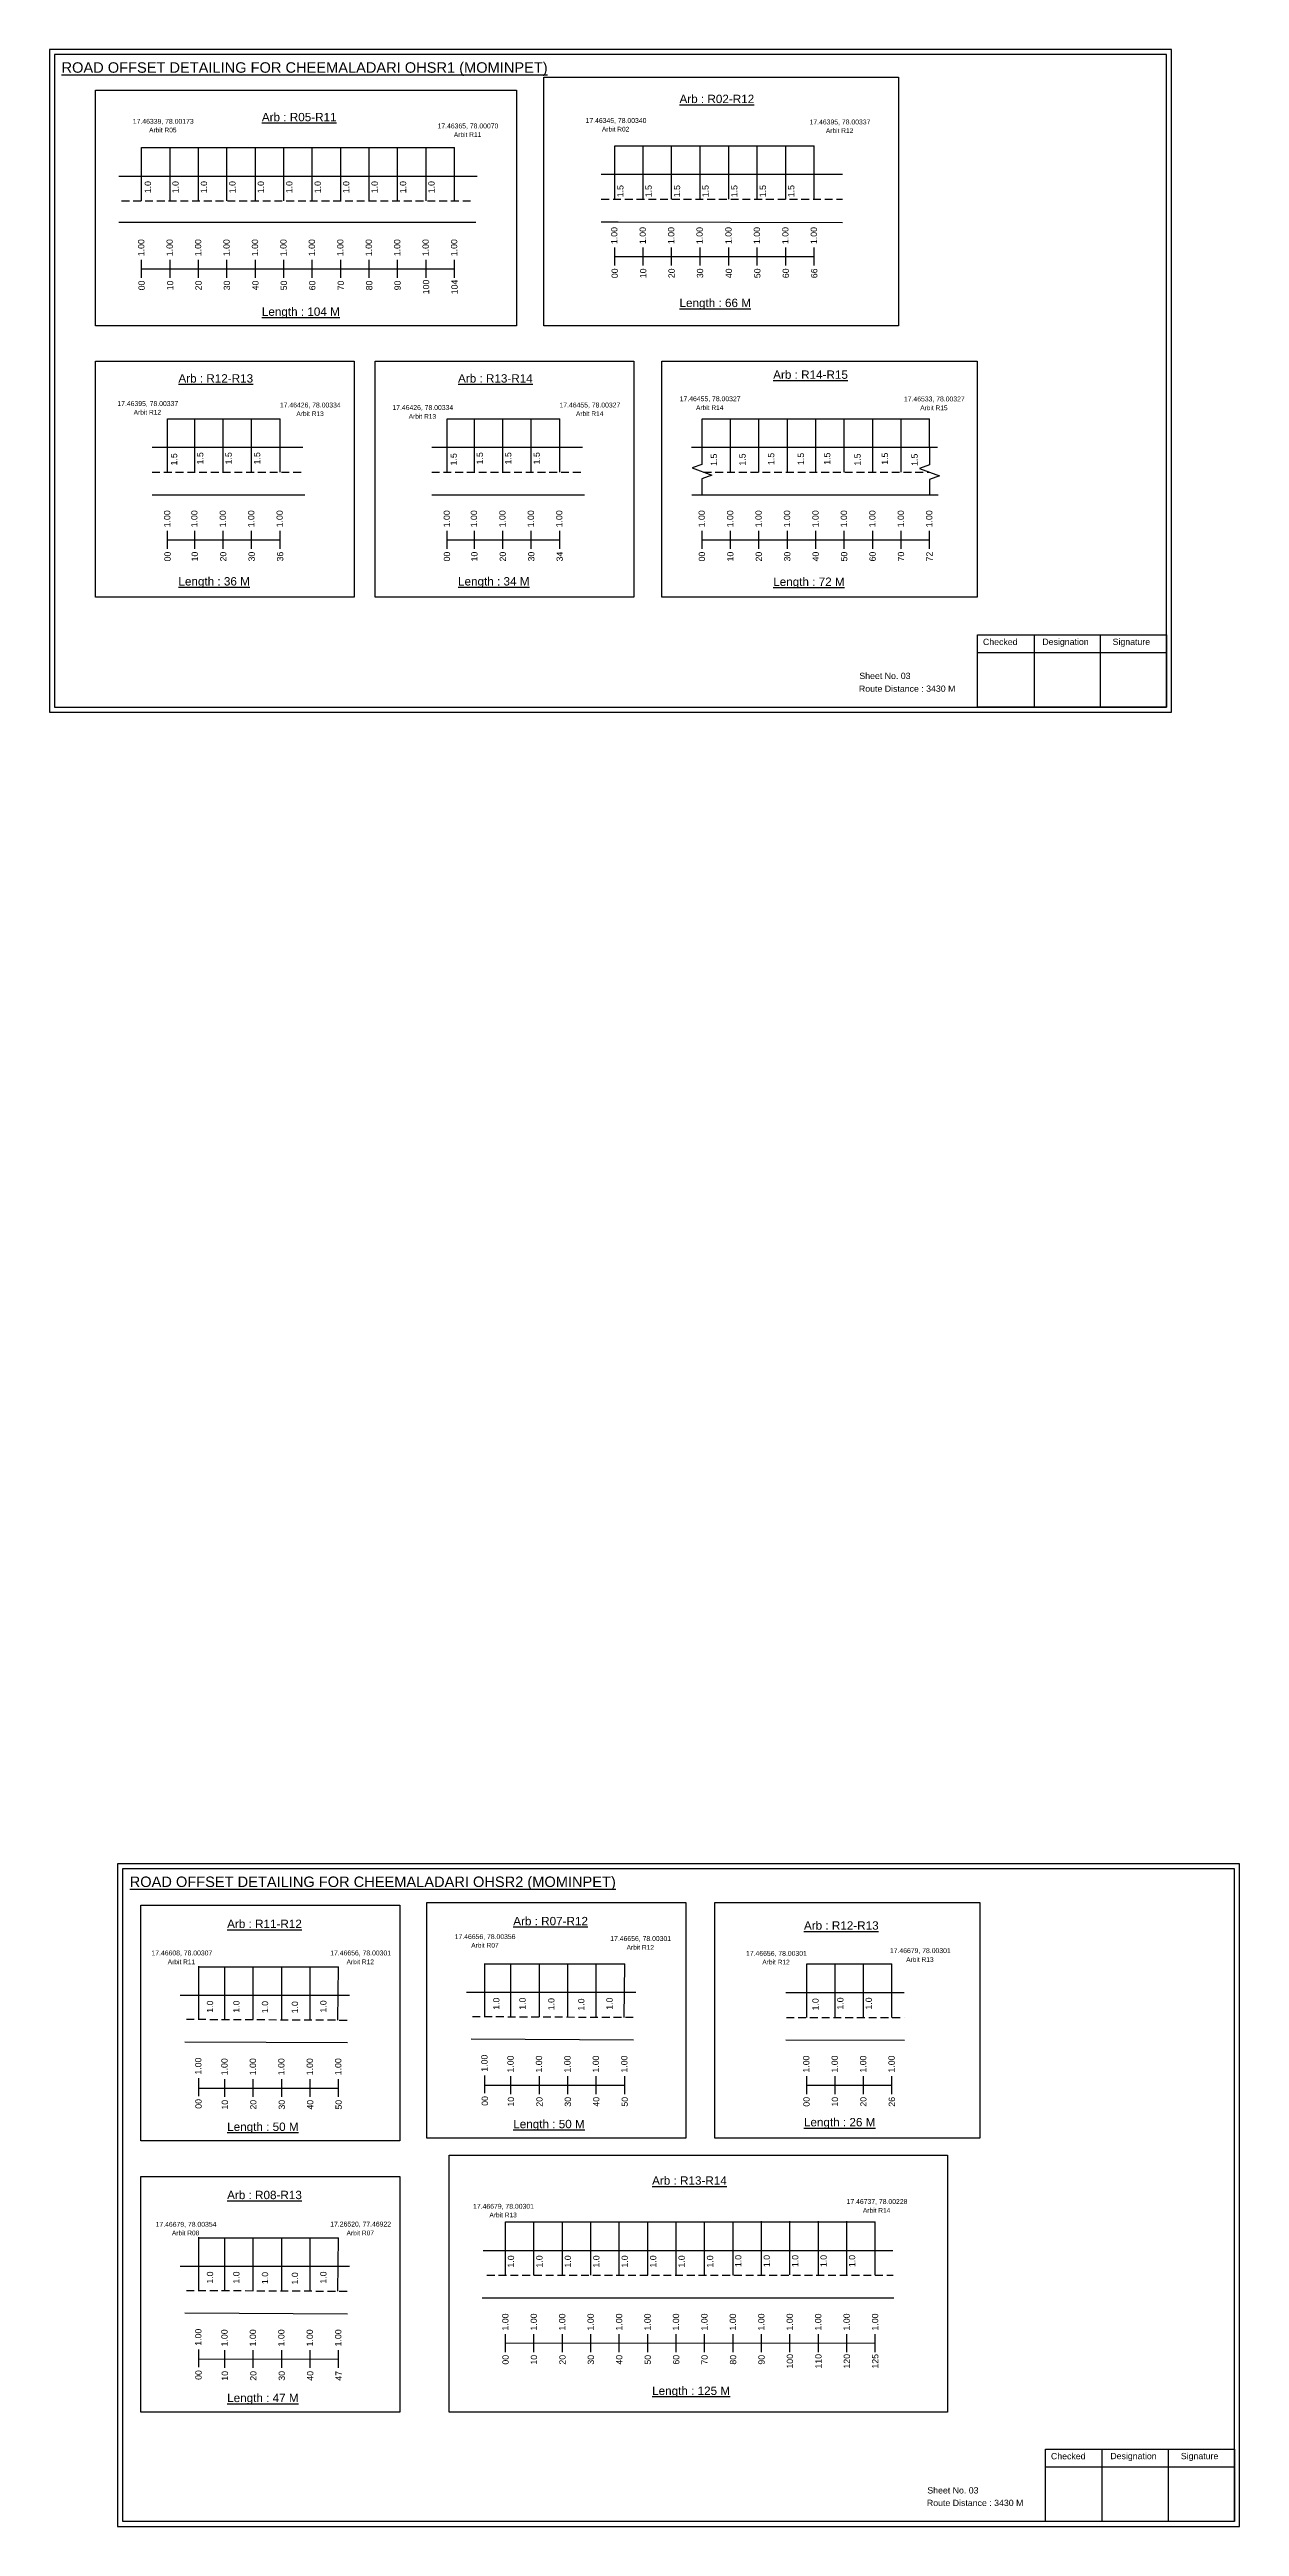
# Model space of a CAD drawing. Header units: inches. Extents: x 183 to 7161, y 301 to 1670.
# Drawn here: x 4583 to 5152, y 369 to 1553 of the extents above; entities that cross this region are included whole.
import ezdxf

# ---------------------------------------------------------------- set-up
doc = ezdxf.new("R2010")
doc.units = ezdxf.units.IN
doc.header["$MEASUREMENT"] = 0
doc.linetypes.add('DASHED2', pattern=[0.375, 0.25, -0.125])
for name, color, linetype in [('PDF_Geometry', 7, 'Continuous'), ('PDF_Text', 5, 'Continuous'), ('pipe', 5, 'Continuous')]:
    doc.layers.add(name, color=color, linetype=linetype)
doc.styles.add('PDF Arial', font='arial.ttf')
doc.styles.get("Standard").update_dxf_attribs({"font": 'arial.ttf'})

msp = doc.modelspace()

# ---------------------------------------------------------------- linework, layer by layer
at = {"color": 5}
for p, q in [((4627, 1505.8), (4776.6, 1505.8)), ((4853.2, 1506.6), (4948.6, 1506.6)), ((4639.4, 1376.1), (4693.2, 1376.1)), ((4773.1, 1376.1), (4826.9, 1376.1)), ((4895, 1376.1), (5003.8, 1376.1)), ((4654.3, 636.2), (4721.2, 636.2)), ((4791.1, 637.5), (4858, 637.5)), ((4945, 637.6), (4985.8, 637.6)), ((4801, 514.3), (4977.8, 514.3)), ((4654.3, 506.6), (4721.2, 506.6))]:
    msp.add_line(p, q, dxfattribs=at)
for p, q in [((4627, 1480.2), (4627, 1505.8)), ((4640.6, 1480.2), (4640.6, 1505.8)), ((4654.2, 1480.2), (4654.2, 1505.8)), ((4667.8, 1480.2), (4667.8, 1505.8)), ((4681.4, 1480.2), (4681.4, 1505.8)), ((4695, 1480.2), (4695, 1505.8)), ((4708.6, 1480.2), (4708.6, 1505.8)), ((4722.2, 1480.2), (4722.2, 1505.8)), ((4735.8, 1480.2), (4735.8, 1505.8)), ((4749.4, 1480.2), (4749.4, 1505.8)), ((4763, 1480.2), (4763, 1505.8)), ((4776.6, 1480.2), (4776.6, 1505.8)), ((4853.2, 1481), (4853.2, 1506.6)), ((4866.8, 1481), (4866.8, 1506.6)), ((4880.4, 1481), (4880.4, 1506.6)), ((4894, 1481), (4894, 1506.6)), ((4907.8, 1481), (4907.8, 1506.6)), ((4921.4, 1481), (4921.4, 1506.6)), ((4935, 1481), (4935, 1506.6)), ((4948.6, 1481), (4948.6, 1506.6)), ((4616.1, 1492.1), (4787.5, 1492.1)), ((4962.2, 1492.9), (4846.8, 1492.9)), ((4786.8, 1469.9), (4616.1, 1469.9)), ((4846.8, 1470.2), (4854.8, 1470.2)), ((4854.8, 1470.2), (4962.2, 1469.9)), ((4639.4, 1350.6), (4639.4, 1376.1)), ((4652.4, 1350.6), (4652.4, 1376.1)), ((4666, 1350.6), (4666, 1376.1)), ((4679.6, 1350.6), (4679.6, 1376.1)), ((4693.2, 1350.6), (4693.2, 1376.1)), ((4773.1, 1350.6), (4773.1, 1376.1)), ((4786.1, 1350.6), (4786.1, 1376.1)), ((4799.7, 1350.6), (4799.7, 1376.1)), ((4813.3, 1350.6), (4813.3, 1376.1)), ((4826.9, 1350.6), (4826.9, 1376.1)), ((4895, 1362.5), (4895, 1376.1)), ((4908.6, 1350.6), (4908.6, 1376.1)), ((4922.2, 1350.6), (4922.2, 1376.1)), ((4935.8, 1350.6), (4935.8, 1376.1)), ((4949.4, 1350.6), (4949.4, 1376.1)), ((4963, 1350.6), (4963, 1376.1)), ((4976.6, 1350.6), (4976.6, 1376.1)), ((4990.2, 1350.6), (4990.2, 1376.1)), ((5003.8, 1362.5), (5003.8, 1376.1)), ((4632, 1362.5), (4704.1, 1362.5)), ((4765.7, 1362.5), (4837.8, 1362.5)), ((4890, 1362.5), (5007.6, 1362.5)), ((4632, 1339.8), (4705.1, 1339.8)), ((4765.7, 1339.8), (4838.8, 1339.8)), ((4890.1, 1339.8), (5007.9, 1339.8)), ((4654.3, 611), (4654.3, 636.5)), ((4666.8, 610.9), (4666.8, 636.2)), ((4680.4, 610.9), (4680.4, 636.2)), ((4694, 610.9), (4694, 636.2)), ((4707.6, 610.7), (4707.6, 636.2)), ((4720.9, 610.7), (4721.2, 636.2)), ((4791.1, 612.3), (4791.1, 637.8)), ((4803.6, 612.2), (4803.6, 637.5)), ((4817.2, 612.2), (4817.2, 637.5)), ((4830.8, 612.3), (4830.8, 637.5)), ((4844.4, 612), (4844.4, 637.5)), ((4857.8, 612), (4858, 637.5)), ((4945, 612), (4945, 637.6)), ((4958.6, 612), (4958.6, 637.6)), ((4972.2, 612), (4972.2, 637.6)), ((4985.8, 612), (4985.8, 637.6)), ((4726.4, 622.5), (4645.5, 622.5)), ((4863.3, 623.9), (4782.3, 623.9)), ((4935.1, 623.9), (4991.6, 623.9)), ((4647.7, 600.3), (4725.4, 599.9)), ((4784.5, 601.7), (4862.2, 601.2)), ((4935.1, 601.2), (4991.8, 601.1)), ((4801, 488.7), (4801, 514.3)), ((4814.6, 488.7), (4814.6, 514.3)), ((4828.2, 488.7), (4828.2, 514.3)), ((4841.8, 488.7), (4841.8, 514.3)), ((4855.4, 488.7), (4855.4, 514.3)), ((4869, 488.7), (4869, 514.3)), ((4882.6, 488.7), (4882.6, 514.3)), ((4896.2, 488.7), (4896.2, 514.3)), ((4909.8, 488.7), (4909.8, 514.3)), ((4923.4, 488.9), (4923.4, 514.5)), ((4937, 488.9), (4937, 514.5)), ((4950.6, 488.9), (4950.6, 514.5)), ((4964.2, 488.9), (4964.2, 514.5)), ((4977.8, 488.7), (4977.8, 514.3)), ((4654.3, 481.4), (4654.3, 506.9)), ((4666.8, 481.3), (4666.8, 506.6)), ((4680.4, 481.3), (4680.4, 506.6)), ((4694, 481.3), (4694, 506.6)), ((4707.6, 481.1), (4707.6, 506.6)), ((4720.9, 481.1), (4721.2, 506.6)), ((4790.3, 500.6), (4986.2, 500.6)), ((4726.4, 492.9), (4645.5, 492.9)), ((4789.8, 477.9), (4986.6, 478)), ((4647.7, 470.7), (4725.4, 470.3))]:
    msp.add_line(p, q)
at = {"linetype": 'DASHED2', "ltscale": 15}
for p, q in [((4617.4, 1480.2), (4785, 1480.2)), ((4846.8, 1481), (4962.2, 1481)), ((4632, 1350.6), (4704.6, 1350.6)), ((4765.7, 1350.6), (4838.3, 1350.6)), ((4895.7, 1350.6), (5003.8, 1350.6)), ((4648.4, 611.1), (4726.7, 610.7)), ((4785.2, 612.4), (4863.5, 612)), ((4935.3, 612), (4991.6, 612)), ((4792.1, 488.7), (4986.4, 488.7)), ((4648.4, 481.5), (4726.7, 481.1))]:
    msp.add_line(p, q, dxfattribs=at)
at = {"color": 217, "true_color": 0x93278f}
for p, q in [((4853.2, 1449.3), (4853.2, 1457.9)), ((4866.8, 1449.3), (4866.8, 1457.9)), ((4880.4, 1449.3), (4880.4, 1457.9)), ((4894, 1449.3), (4894, 1457.9)), ((4907.8, 1449.3), (4907.8, 1457.9)), ((4921.4, 1449.3), (4921.4, 1457.9)), ((4935, 1449.3), (4935, 1457.9)), ((4948.6, 1449.3), (4948.6, 1457.9)), ((4627, 1443.5), (4627, 1452.1)), ((4627, 1447.8), (4776.6, 1447.8)), ((4640.6, 1443.5), (4640.6, 1452.1)), ((4654.2, 1443.5), (4654.2, 1452.1)), ((4667.8, 1443.5), (4667.8, 1452.1)), ((4681.4, 1443.5), (4681.4, 1452.1)), ((4695, 1443.5), (4695, 1452.1)), ((4708.6, 1443.5), (4708.6, 1452.1)), ((4722.2, 1443.5), (4722.2, 1452.1)), ((4735.8, 1443.5), (4735.8, 1452.1)), ((4749.4, 1443.5), (4749.4, 1452.1)), ((4763, 1443.5), (4763, 1452.1)), ((4776.6, 1443.5), (4776.6, 1452.1)), ((4853.2, 1453.6), (4948.6, 1453.7)), ((4639.4, 1313.9), (4639.4, 1322.5)), ((4639.4, 1318.2), (4693.2, 1318.2)), ((4652.4, 1313.9), (4652.4, 1322.5)), ((4666, 1313.9), (4666, 1322.5)), ((4679.6, 1313.9), (4679.6, 1322.5)), ((4693.2, 1313.9), (4693.2, 1322.5)), ((4773.1, 1313.9), (4773.1, 1322.5)), ((4773.1, 1318.2), (4826.9, 1318.2)), ((4786.1, 1313.9), (4786.1, 1322.5)), ((4799.7, 1313.9), (4799.7, 1322.5)), ((4813.3, 1313.9), (4813.3, 1322.5)), ((4826.9, 1313.9), (4826.9, 1322.5)), ((4895, 1313.9), (4895, 1322.5)), ((4895, 1318.2), (5003.8, 1318.2)), ((4908.6, 1313.9), (4908.6, 1322.5)), ((4922.2, 1313.9), (4922.2, 1322.5)), ((4935.8, 1313.9), (4935.8, 1322.5)), ((4949.4, 1313.9), (4949.4, 1322.5)), ((4963, 1313.9), (4963, 1322.5)), ((4976.6, 1313.9), (4976.6, 1322.5)), ((4990.2, 1313.9), (4990.2, 1322.5)), ((5003.8, 1313.9), (5003.8, 1322.5)), ((4654.3, 574.3), (4654.3, 582.9)), ((4666.8, 574), (4666.8, 582.5)), ((4680.4, 574), (4680.4, 582.5)), ((4694, 574), (4694, 582.5)), ((4707.6, 574), (4707.6, 582.5)), ((4721.2, 574), (4721.2, 582.5)), ((4791.1, 575.7), (4791.1, 584.2)), ((4803.6, 575.3), (4803.6, 583.9)), ((4817.2, 575.3), (4817.2, 583.9)), ((4830.8, 575.3), (4830.8, 583.9)), ((4844.4, 575.3), (4844.4, 583.9)), ((4858, 575.3), (4858, 583.9)), ((4945, 575.3), (4945, 583.9)), ((4958.6, 575.3), (4958.6, 583.9)), ((4972.2, 575.3), (4972.2, 583.9)), ((4985.8, 575.3), (4985.8, 583.9)), ((4654.3, 578.2), (4721.2, 578.2)), ((4791.1, 579.6), (4858, 579.6)), ((4945, 579.6), (4985.8, 579.6)), ((4654.3, 444.8), (4654.3, 453.3)), ((4666.8, 444.4), (4666.8, 452.9)), ((4680.4, 444.4), (4680.4, 452.9)), ((4694, 444.4), (4694, 452.9)), ((4707.6, 444.4), (4707.6, 452.9)), ((4721.2, 444.4), (4721.2, 452.9)), ((4801, 452), (4801, 460.6)), ((4801, 456.3), (4977.8, 456.4)), ((4814.6, 452), (4814.6, 460.6)), ((4828.2, 452), (4828.2, 460.6)), ((4841.8, 452), (4841.8, 460.6)), ((4855.4, 452), (4855.4, 460.6)), ((4869, 452), (4869, 460.6)), ((4882.6, 452), (4882.6, 460.6)), ((4896.2, 452), (4896.2, 460.6)), ((4909.8, 452), (4909.8, 460.6)), ((4923.4, 452), (4923.4, 460.6)), ((4937, 452), (4937, 460.6)), ((4950.6, 452), (4950.6, 460.6)), ((4964.2, 452), (4964.2, 460.6)), ((4977.8, 452), (4977.8, 460.6)), ((4654.3, 448.6), (4721.2, 448.7))]:
    msp.add_line(p, q, dxfattribs=at)
for points in [[(4819.3, 1539.4), (4988.9, 1539.4), (4988.9, 1420.6), (4819.3, 1420.6)], [(4604.9, 1533.2), (4806.2, 1533.2), (4806.2, 1420.6), (4604.9, 1420.6)], [(4604.9, 1403.6), (4728.7, 1403.6), (4728.7, 1290.9), (4604.9, 1290.9)], [(4738.6, 1403.6), (4862.4, 1403.6), (4862.4, 1290.9), (4738.6, 1290.9)], [(4875.7, 1403.6), (5026.6, 1403.6), (5026.6, 1290.9), (4875.7, 1290.9)], [(4626.6, 665.6), (4750.4, 665.6), (4750.4, 552.9), (4626.6, 552.9)], [(4763.4, 666.9), (4887.2, 666.9), (4887.2, 554.2), (4763.4, 554.2)], [(4901.1, 666.9), (5027.8, 666.9), (5027.8, 554.2), (4901.1, 554.2)], [(4626.6, 536), (4750.4, 536), (4750.4, 423.3), (4626.6, 423.3)]]:
    msp.add_lwpolyline(points, close=True)
at = {"linetype": 'Continuous'}
for points in [[(4894.9, 1362.8), (4894.9, 1354.3), (4890.2, 1352.6), (4899.7, 1349.2), (4894.9, 1347.4), (4894.9, 1340.1)], [(5003.8, 1362.5), (5003.8, 1354.1), (4999, 1352.3), (5008.5, 1348.9), (5003.8, 1347.1), (5003.8, 1339.8)]]:
    msp.add_lwpolyline(points, dxfattribs=at)
at = {"layer": 'PDF_Geometry'}
for points in [[(4583, 1552.6), (4583, 1235.9), (5119.4, 1235.9), (5119.4, 1552.6)], [(4585.3, 1550.3), (4585.3, 1238.3), (5117, 1238.3), (5117, 1550.3)], [(4615.5, 685.4), (4615.5, 368.6), (5152, 368.6), (5152, 685.4)], [(4617.8, 683), (4617.8, 371.1), (5149.5, 371.1), (5149.5, 683)]]:
    msp.add_lwpolyline(points, close=True, dxfattribs=at)
at = {"layer": 'PDF_Geometry', "color": 242, "true_color": 0xcc1f26}
for points in [[(5117, 1238.2), (5026.7, 1238.2), (5026.7, 1272.8), (5117, 1272.8)], [(5149.5, 371), (5059.2, 371), (5059.2, 405.6), (5149.5, 405.6)]]:
    msp.add_lwpolyline(points, close=True, dxfattribs=at)
for points in [[(5053.7, 1272.8), (5053.7, 1238.2)], [(5085.4, 1272.8), (5085.4, 1238.2)], [(5026.7, 1264.4), (5117, 1264.4)], [(5086.2, 405.6), (5086.2, 371)], [(5117.9, 405.6), (5117.9, 371)], [(5059.2, 397.2), (5149.5, 397.2)]]:
    msp.add_lwpolyline(points, dxfattribs=at)
at = {"layer": 'pipe', "color": 0}
msp.add_lwpolyline([(4774.1, 546.1), (5012.4, 546.1), (5012.4, 423.3), (4774.1, 423.3)], close=True, dxfattribs=at)

# ---------------------------------------------------------------- texts
at = {"color": 242, "true_color": 0xcd2027}
for s, height, p in [('%%UROAD OFFSET DETAILING FOR CHEEMALADARI OHSR1 (MOMINPET)', 5, (4588.7, 1541.5)), ('%%UArb : R02-R12', 4, (4884.2, 1527)), ('%%UArb : R05-R11', 4, (4684.5, 1518.3)), ('%%ULength : 66 M', 4, (4884.2, 1429.5)), ('%%ULength : 104 M', 4, (4684.5, 1425.3)), ('%%UArb : R12-R13', 4, (4644.6, 1393.4)), ('%%UArb : R13-R14', 4, (4778.3, 1393.4)), ('%%UArb : R14-R15', 4, (4929, 1395.2)), ('%%ULength : 36 M', 4, (4644.6, 1296.4)), ('%%ULength : 34 M', 4, (4778.3, 1296.4)), ('%%ULength : 72 M', 4, (4929, 1296.2)), ('%%UROAD OFFSET DETAILING FOR CHEEMALADARI OHSR2 (MOMINPET)', 5, (4621.3, 674.3)), ('%%UArb : R11-R12', 4, (4667.9, 654.7)), ('%%UArb : R07-R12', 4, (4804.7, 656)), ('%%UArb : R12-R13', 4, (4943.7, 653.9)), ('%%ULength : 50 M', 4, (4667.9, 557.7)), ('%%ULength : 50 M', 4, (4804.7, 559)), ('%%ULength : 26 M', 4, (4943.7, 559.9)), ('%%UArb : R13-R14', 4, (4871.1, 532)), ('%%UArb : R08-R13', 4, (4667.9, 525.1)), ('%%ULength : 47 M', 4, (4667.9, 428.1)), ('%%ULength : 125 M', 4, (4871.1, 431.5))]:
    msp.add_text(s, height=height, dxfattribs=at).set_placement(p)
at = {"color": 5}
for s, height, p in [('17.46339, 78.00173', 2.34, (4622.8, 1517.1)), ('17.46365, 78.00070', 2.34, (4768.5, 1514.9)), ('17.46345, 78.00340', 2.34, (4839.3, 1517.5)), ('Arbit R02', 2.25, (4847.1, 1513.4)), ('17.46395, 78.00337', 2.34, (4946.4, 1516.8)), ('Arbit R05', 2.25, (4630.6, 1513)), ('Arbit R11', 2.25, (4776.3, 1510.8)), ('Arbit R12', 2.25, (4954.2, 1512.7)), ('17.46455, 78.00327', 2.34, (4884.3, 1384.5)), ('17.46533, 78.00327', 2.34, (4991.5, 1384.4)), ('17.46395, 78.00337', 2.34, (4615.4, 1382.2)), ('Arbit R12', 2.25, (4623.2, 1378.1)), ('17.46426, 78.00334', 2.34, (4693.1, 1381.5)), ('Arbit R13', 2.25, (4701, 1377.4)), ('17.46426, 78.00334', 2.34, (4746.9, 1380.3)), ('Arbit R13', 2.25, (4754.7, 1376.1)), ('17.46455, 78.00327', 2.34, (4826.8, 1381.5)), ('Arbit R14', 2.25, (4834.7, 1377.4)), ('Arbit R14', 2.25, (4892.1, 1380.3)), ('Arbit R15', 2.25, (4999.3, 1380.2)), ('17.46656, 78.00356', 2.34, (4776.7, 649.4)), ('17.46608, 78.00307', 2.34, (4631.7, 641.6)), ('Arbit R11', 2.25, (4639.5, 637.4)), ('17.46656, 78.00301', 2.34, (4717.2, 641.6)), ('Arbit R12', 2.25, (4725, 637.4)), ('Arbit R07', 2.25, (4784.6, 645.3)), ('17.46656, 78.00301', 2.34, (4851.1, 648.5)), ('Arbit R12', 2.25, (4858.9, 644.3)), ('17.46656, 78.00301', 2.34, (4916, 641.4)), ('Arbit R12', 2.25, (4923.8, 637.3)), ('17.46679, 78.00301', 2.34, (4984.8, 642.7)), ('Arbit R13', 2.25, (4992.6, 638.5)), ('17.46679, 78.00301', 2.34, (4785.5, 520.5)), ('17.46737, 78.00228', 2.34, (4964.1, 522.8)), ('Arbit R14', 2.25, (4971.9, 518.6)), ('17.46679, 78.00354', 2.34, (4633.7, 511.9)), ('Arbit R08', 2.25, (4641.5, 507.8)), ('17.26520, 77.46922', 2.34, (4717.2, 512)), ('Arbit R07', 2.25, (4725, 507.8)), ('Arbit R13', 2.25, (4793.3, 516.4))]:
    msp.add_text(s, height=height, dxfattribs=at).set_placement(p)
for s, p in [('1.0', (4631.5, 1483.9)), ('1.0', (4644.7, 1483.9)), ('1.0', (4658.3, 1483.9)), ('1.0', (4671.9, 1483.9)), ('1.0', (4685.5, 1483.9)), ('1.0', (4699.1, 1483.9)), ('1.0', (4712.7, 1483.9)), ('1.0', (4726.3, 1483.9)), ('1.0', (4739.9, 1483.9)), ('1.0', (4753.5, 1483.9)), ('1.0', (4767.1, 1483.9)), ('1.5', (4857.4, 1482)), ('1.5', (4870.9, 1482)), ('1.5', (4884.5, 1482)), ('1.5', (4898.1, 1482)), ('1.5', (4911.9, 1482)), ('1.5', (4925.5, 1482)), ('1.5', (4939.1, 1482)), ('1.5', (4644, 1353.8)), ('1.5', (4656.5, 1354.3)), ('1.5', (4670.1, 1354.3)), ('1.5', (4683.7, 1354.3)), ('1.5', (4777.7, 1353.8)), ('1.5', (4790.2, 1354.3)), ('1.5', (4803.8, 1354.3)), ('1.5', (4817.4, 1354.3)), ('1.5', (4902.1, 1353.6)), ('1.5', (4915.8, 1353.7)), ('1.5', (4929.5, 1354)), ('1.5', (4943.7, 1354)), ('1.5', (4956.3, 1354.1)), ('1.5', (4970.8, 1353.7)), ('1.5', (4983.9, 1354.1)), ('1.5', (4998.1, 1353.6)), ('1.0', (4661.2, 614.2)), ('1.0', (4673.8, 614.2)), ('1.0', (4687.5, 614)), ('1.0', (4701.8, 613.9)), ('1.0', (4715.4, 614.3)), ('1.0', (4798.1, 615.6)), ('1.0', (4810.6, 615.6)), ('1.0', (4824.4, 615.4)), ('1.0', (4838.7, 615.2)), ('1.0', (4852.2, 615.6)), ('1.0', (4950.7, 615.3)), ('1.0', (4962.6, 615.7)), ('1.0', (4976.2, 615.7)), ('1.0', (4805.1, 492.4)), ('1.0', (4818.7, 492.4)), ('1.0', (4832.3, 492.4)), ('1.0', (4845.9, 492.4)), ('1.0', (4859.5, 492.4)), ('1.0', (4873.1, 492.4)), ('1.0', (4886.7, 492.4)), ('1.0', (4900.3, 492.4)), ('1.0', (4913.8, 492.6)), ('1.0', (4927.4, 492.6)), ('1.0', (4941, 492.6)), ('1.0', (4954.6, 492.6)), ('1.0', (4968.2, 492.6)), ('1.0', (4661.2, 484.7)), ('1.0', (4673.8, 484.7)), ('1.0', (4687.5, 484.5)), ('1.0', (4701.8, 484.3)), ('1.0', (4715.4, 484.7))]:
    msp.add_text(s, height=3, rotation=90).set_placement(p)
at = {"color": 217, "true_color": 0x93278f}
for s, p in [('1.00', (4628.3, 1453.8)), ('1.00', (4641.9, 1453.8)), ('1.00', (4655.5, 1453.8)), ('1.00', (4669.1, 1453.8)), ('1.00', (4682.7, 1453.8)), ('1.00', (4696.3, 1453.8)), ('1.00', (4709.9, 1453.8)), ('1.00', (4723.5, 1453.8)), ('1.00', (4737.1, 1453.8)), ('1.00', (4750.7, 1453.8)), ('1.00', (4764.3, 1453.8)), ('1.00', (4777.9, 1453.8)), ('1.00', (4854.5, 1459.6)), ('1.00', (4868.1, 1459.6)), ('1.00', (4881.7, 1459.6)), ('1.00', (4895.3, 1459.6)), ('1.00', (4909.1, 1459.6)), ('1.00', (4922.7, 1459.6)), ('1.00', (4936.3, 1459.6)), ('1.00', (4949.9, 1459.6)), ('00', (4854.7, 1443.3)), ('10', (4868.3, 1443.3)), ('20', (4881.9, 1443.3)), ('30', (4895.5, 1443.3)), ('40', (4909.3, 1443.3)), ('50', (4922.9, 1443.3)), ('60', (4936.5, 1443.3)), ('66', (4950.1, 1443.3)), ('00', (4628.5, 1437.5)), ('10', (4642.1, 1437.5)), ('20', (4655.7, 1437.5)), ('30', (4669.3, 1437.5)), ('40', (4682.9, 1437.5)), ('50', (4696.5, 1437.5)), ('60', (4710.1, 1437.5)), ('70', (4723.7, 1437.5)), ('80', (4737.3, 1437.5)), ('90', (4750.9, 1437.5)), ('100', (4764.5, 1435.6)), ('104', (4778.1, 1435.6)), ('1.00', (4640.7, 1324.2)), ('1.00', (4653.7, 1324.2)), ('1.00', (4667.3, 1324.2)), ('1.00', (4680.9, 1324.2)), ('1.00', (4694.5, 1324.2)), ('1.00', (4774.4, 1324.2)), ('1.00', (4787.4, 1324.2)), ('1.00', (4801, 1324.2)), ('1.00', (4814.6, 1324.2)), ('1.00', (4828.2, 1324.2)), ('1.00', (4896.3, 1324.2)), ('1.00', (4909.9, 1324.2)), ('1.00', (4923.5, 1324.2)), ('1.00', (4937.1, 1324.2)), ('1.00', (4950.7, 1324.2)), ('1.00', (4964.3, 1324.2)), ('1.00', (4977.9, 1324.2)), ('1.00', (4991.5, 1324.2)), ('1.00', (5005.1, 1324.2)), ('00', (4640.9, 1307.9)), ('10', (4653.9, 1307.9)), ('20', (4667.5, 1307.9)), ('30', (4681.1, 1307.9)), ('36', (4694.7, 1307.9)), ('00', (4774.5, 1307.9)), ('10', (4787.6, 1307.9)), ('20', (4801.2, 1307.9)), ('30', (4814.8, 1307.9)), ('34', (4828.4, 1307.9)), ('00', (4896.4, 1307.9)), ('10', (4910, 1307.9)), ('20', (4923.6, 1307.9)), ('30', (4937.2, 1307.9)), ('40', (4950.8, 1307.9)), ('50', (4964.4, 1307.9)), ('60', (4978, 1307.9)), ('70', (4991.6, 1307.9)), ('72', (5005.2, 1307.9)), ('1.00', (4655.6, 584.6)), ('1.00', (4668.1, 584.3)), ('1.00', (4681.7, 584.3)), ('1.00', (4695.3, 584.3)), ('1.00', (4708.9, 584.3)), ('1.00', (4722.5, 584.3)), ('1.00', (4792.4, 586)), ('1.00', (4804.9, 585.6)), ('1.00', (4818.5, 585.6)), ('1.00', (4832.1, 585.6)), ('1.00', (4845.7, 585.6)), ('1.00', (4859.3, 585.6)), ('1.00', (4946.3, 585.6)), ('1.00', (4959.9, 585.6)), ('1.00', (4973.5, 585.6)), ('1.00', (4987.1, 585.6)), ('00', (4655.7, 568.3)), ('10', (4668.3, 567.9)), ('20', (4681.9, 567.9)), ('30', (4695.5, 567.9)), ('40', (4709.1, 567.9)), ('50', (4722.7, 567.9)), ('00', (4792.6, 569.7)), ('10', (4805.1, 569.3)), ('20', (4818.7, 569.3)), ('30', (4832.3, 569.3)), ('40', (4845.9, 569.3)), ('50', (4859.5, 569.3)), ('00', (4946.4, 569.3)), ('10', (4960, 569.3)), ('20', (4973.6, 569.3)), ('26', (4987.2, 569.3)), ('1.00', (4655.6, 455)), ('1.00', (4668.1, 454.7)), ('1.00', (4681.7, 454.7)), ('1.00', (4695.3, 454.7)), ('1.00', (4708.9, 454.7)), ('1.00', (4722.5, 454.7)), ('1.00', (4802.4, 462.3)), ('1.00', (4816, 462.3)), ('1.00', (4829.6, 462.3)), ('1.00', (4843.2, 462.3)), ('1.00', (4856.8, 462.3)), ('1.00', (4870.4, 462.3)), ('1.00', (4884, 462.3)), ('1.00', (4897.6, 462.3)), ('1.00', (4911.2, 462.3)), ('1.00', (4924.8, 462.3)), ('1.00', (4938.4, 462.3)), ('1.00', (4952, 462.3)), ('1.00', (4965.6, 462.3)), ('1.00', (4979.2, 462.3)), ('00', (4802.5, 446)), ('10', (4816.1, 446)), ('20', (4829.7, 446)), ('30', (4843.3, 446)), ('40', (4856.9, 446)), ('50', (4870.5, 446)), ('60', (4884.1, 446)), ('70', (4897.7, 446)), ('80', (4911.3, 446)), ('90', (4924.9, 446)), ('100', (4938.5, 444.1)), ('110', (4952.1, 444.1)), ('120', (4965.7, 444.1)), ('125', (4979.3, 444.1)), ('00', (4655.7, 438.7)), ('10', (4668.3, 438.3)), ('20', (4681.9, 438.3)), ('30', (4695.5, 438.3)), ('40', (4709.1, 438.3)), ('47', (4722.7, 438.3))]:
    msp.add_text(s, height=3, rotation=90, dxfattribs=at).set_placement(p)
for s, p in [('Route Distance : 3430 M', (4970, 1245.6)), ('Sheet No. 03', (4970.2, 1251.7)), ('Route Distance : 3430 M', (5002.5, 378.4)), ('Sheet No. 03', (5002.7, 384.4))]:
    msp.add_text(s, height=3).set_placement(p)
at = {"layer": 'PDF_Text', "color": 7, "attachment_point": 7, "style": 'PDF Arial'}
for s, insert, char_height in [('Checked', (5029.3, 1267.9), 3), ('Designation', (5057.7, 1267.1), 3.001), ('Signature', (5091.3, 1267.1), 3), ('Checked', (5061.8, 400.7), 3), ('Designation', (5090.2, 399.9), 3.001), ('Signature', (5123.9, 399.9), 3)]:
    msp.add_mtext(s, dxfattribs=dict(at, insert=insert, char_height=char_height))

doc.saveas('drawing.dxf')
